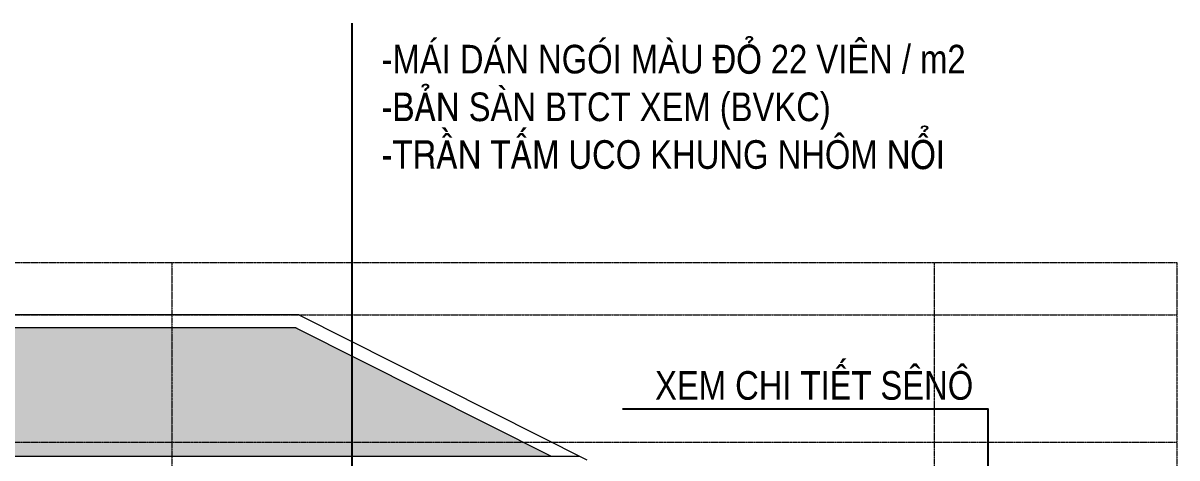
# Model space of a CAD drawing. Extents: x -79995 to 347433, y -157641 to 104789.
# Drawn here: x 12728 to 21808, y -82305 to -78885 of the extents above; entities that cross this region are included whole.
import ezdxf

# ---------------------------------------------------------------- set-up
doc = ezdxf.new("R2010")
doc.units = 0
doc.linetypes.add('ACAD_ISO10W100', pattern=[18, 12, -3, 0, -3])
doc.layers.add('HATCHNGOI', color=22, linetype='CONTINUOUS')
doc.layers.add('TEXT', color=7, linetype='CONTINUOUS')
doc.layers.add('NET-THAY', color=2, linetype='CONTINUOUS', lineweight=13)
doc.layers.add('TRUC', color=24, linetype='CONTINUOUS', lineweight=0)
doc.styles.add('1', font='', dxfattribs={"height": 250})
doc.styles.add('SWISS-CONDENSE', font='')
doc.styles.get('1').set_extended_font_data('VNI-Helve-Condense')
doc.styles.get('SWISS-CONDENSE').set_extended_font_data('VNI-Swiss-Condense')

msp = doc.modelspace()

# ---------------------------------------------------------------- hatches: boundary and pattern name
at = {"layer": 'HATCHNGOI'}
h = msp.add_hatch(dxfattribs=at)
h.set_pattern_fill('AR-RSHKE', color=34, scale=15, angle=180, style=0)
h.set_pattern_definition([(180, (-1056383.75, 17784.8), (-382.5, -180), [90, -75, 105, -45, 135, -60]), (180, (-1056473.75, 17777.3), (-382.5, -180), [75, -285, 60, -90]), (180, (-1056653.75, 17796.05), (-382.5, -180), [45, -465]), (270, (-1056383.75, 17784.8), (127.5, -180), [172.5, -547.5]), (270, (-1056473.75, 17784.8), (127.5, -180), [168.75, -551.25]), (270, (-1056548.75, 17784.8), (127.5, -180), [157.5, -562.5]), (270, (-1056653.75, 17796.05), (127.5, -180), [172.5, -547.5]), (270, (-1056698.75, 17796.05), (127.5, -180), [172.5, -547.5]), (270, (-1056833.75, 17784.8), (127.5, -180), [165, -555])])
h.paths.add_polyline_path([(14884.725, -81286.056, 0.1169302), (14862.277, -81280.733), (-8077.228, -81280.733), (-10085.642, -82289.863), (16882.547, -82289.863)])

# ---------------------------------------------------------------- linework, layer by layer
at = {"layer": 'NET-THAY'}
for p, q in [((14897.843, -81180.733), (-8100.938, -81180.733)), ((14897.843, -81180.733), (17164.989, -82319.863)), ((14874.132, -81280.733), (-8077.228, -81280.733)), ((14874.132, -81280.733), (16882.547, -82289.863)), ((-10308.377, -82289.863), (17105.282, -82289.863))]:
    msp.add_line(p, q, dxfattribs=at)
msp.add_arc((14862.277, -81330.733), 50, 63.3227143, 90, dxfattribs=at)
at = {"layer": 'TEXT'}
msp.add_line((15314.795, -78885.076), (15314.795, -84646.281), dxfattribs=at)
msp.add_lwpolyline([(17445.782, -81918.265), (20321.131, -81918.265), (20321.131, -83173.588)], dxfattribs=at)
at = {"layer": 'TRUC', "linetype": 'ACAD_ISO10W100', "ltscale": 0.2}
for points in [[(-15386.532, -80769.167), (21808.188, -80769.167)], [(13898.452, -80769.167), (13898.452, -94830.733)], [(13898.452, -80769.167), (13898.452, -94830.733)], [(19898.452, -80769.167), (19898.452, -94830.733)], [(-15386.532, -81180.733), (21808.188, -81180.733)], [(-15386.532, -82180.733), (21808.188, -82180.733)]]:
    msp.add_lwpolyline(points, dxfattribs=at)
msp.add_lwpolyline([(-15386.532, -80769.167), (21808.188, -80769.167), (21808.188, -94830.733), (-15386.532, -94830.733)], close=True, dxfattribs=at)

# ---------------------------------------------------------------- texts
at = {"layer": 'TEXT', "color": 7, "linetype": 'ByBlock', "insert": (15549.591, -79056.052), "char_height": 225, "attachment_point": 1, "style": 'SWISS-CONDENSE'}
msp.add_mtext('{\\fVNI-Helve-Condense|b0|i0|c0|p2;-MAÙI DAÙN NGOÙI MAØU ÑOÛ 22 VIEÂN / m2\\P-BAÛN SAØN BTCT XEM (BVKC)\\P-TRAÀN TAÁM UCO KHUNG NHOÂM NOÅI}', dxfattribs=at)
at = {"layer": 'TEXT', "insert": (18953.427, -81622.349), "char_height": 225, "attachment_point": 2, "style": '1'}
msp.add_mtext('XEM CHI TIEÁT SEÂNOÂ', dxfattribs=at)

doc.saveas('drawing.dxf')
